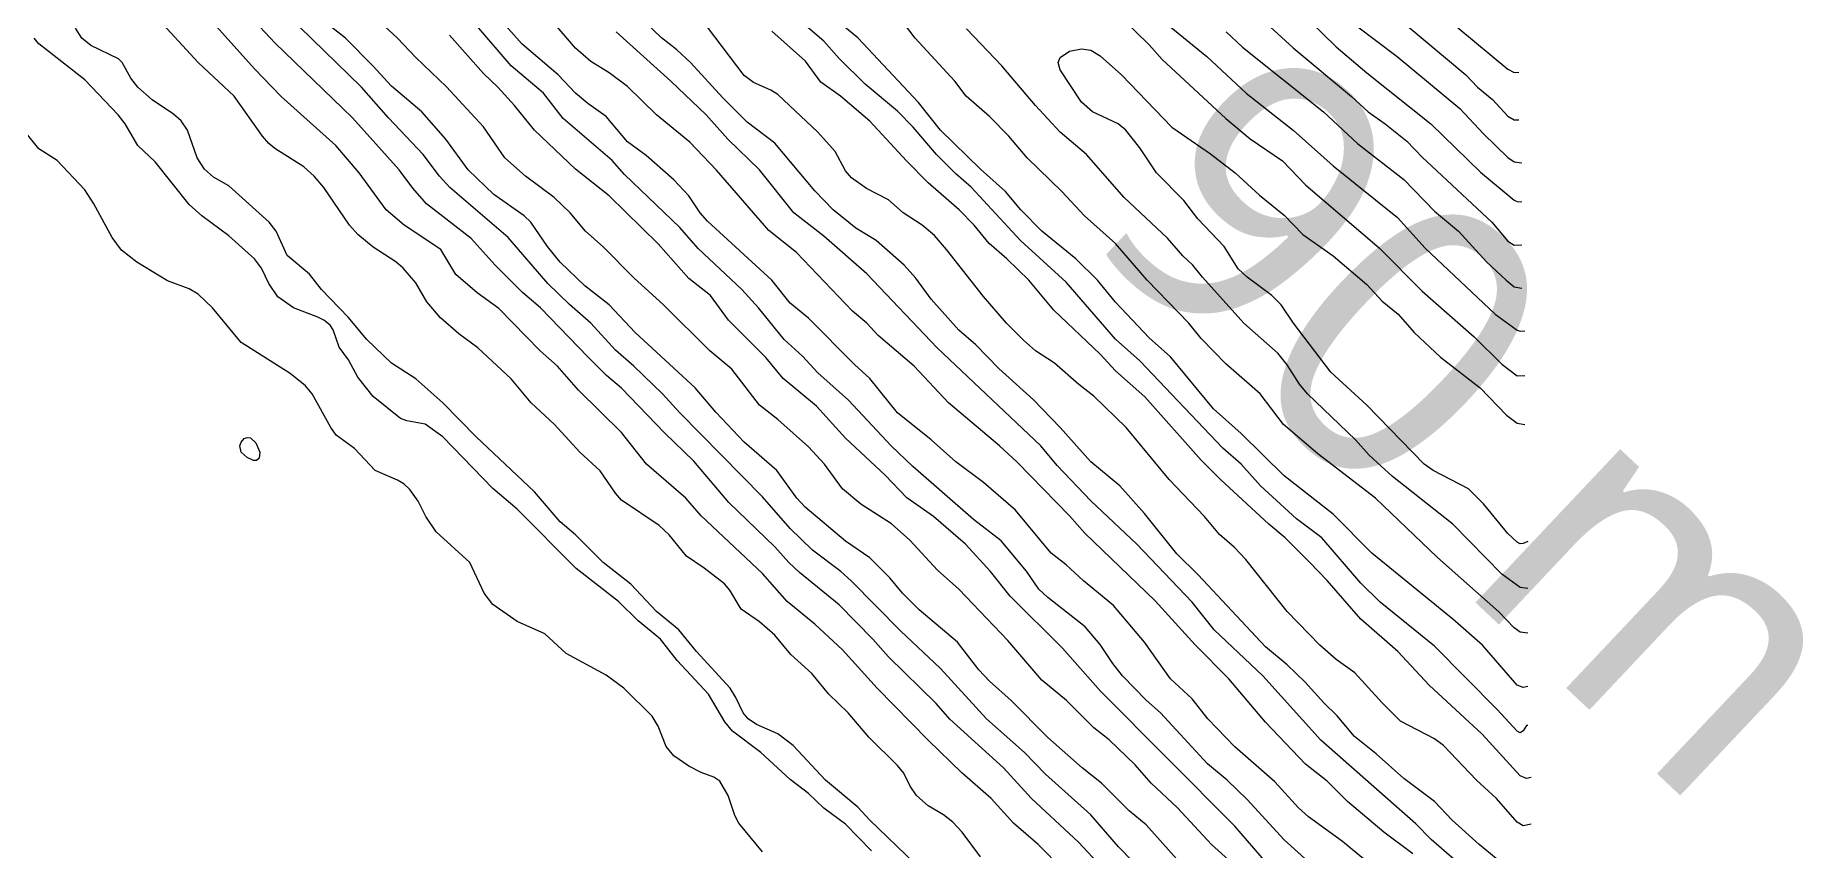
# Model space of a CAD drawing. Extents: x 474277 to 475042, y 254928 to 255625.
# Drawn here: x 474997.3 to 475041.51, y 255152.64 to 255173.03 of the extents above; entities that cross this region are included whole.
import ezdxf

# ---------------------------------------------------------------- set-up
doc = ezdxf.new("R2010")
doc.units = 0
doc.header["$MEASUREMENT"] = 0
doc.layers.add('BaseMapV2_DTM_export_MonNov09090547073261 — entities', color=1, linetype='CONTINUOUS')
doc.styles.get("Standard").update_dxf_attribs({"font": 'romans.shx'})

msp = doc.modelspace()

# ---------------------------------------------------------------- linework, layer by layer
at = {"layer": 'BaseMapV2_DTM_export_MonNov09090547073261 — entities', "color": 15, "linetype": 'Continuous', "true_color": 0xb7484b}
for points in [[(475031.661, 255174.231, 88.75), (475034.114, 255172.182, 88.75), (475034.268, 255172.102, 88.75), (475034.383, 255172.113, 88.75)], [(475024.653, 255151.493, 86.75), (475023.38, 255152.86, 86.75), (475022.206, 255153.947, 86.75), (475021.506, 255154.714, 86.75), (475020.159, 255155.935, 86.75), (475019.82, 255156.324, 86.75), (475018.626, 255157.493, 86.75), (475018.239, 255157.934, 86.75), (475017.399, 255158.794, 86.75), (475016.402, 255159.6, 86.75), (475016.137, 255159.851, 86.75), (475015.789, 255160.237, 86.75), (475014.639, 255161.353, 86.75), (475013.764, 255162.381, 86.75), (475013.028, 255163.091, 86.75), (475011.955, 255164.205, 86.75), (475011.579, 255164.528, 86.75), (475011.115, 255164.988, 86.75), (475009.931, 255166.215, 86.75), (475009.482, 255166.598, 86.75), (475008.796, 255167.288, 86.75), (475008.198, 255167.952, 86.75), (475007.08, 255168.822, 86.75), (475006.741, 255169.209, 86.75), (475006.396, 255169.665, 86.75), (475005.233, 255170.969, 86.75), (475003.291, 255172.844, 86.75), (475002.181, 255174.036, 86.75)], [(475027.214, 255152.338, 87.5), (475026.7, 255152.797, 87.5), (475025.853, 255153.717, 87.5), (475025.198, 255154.33, 87.5), (475024.795, 255154.79, 87.5), (475024.147, 255155.413, 87.5), (475023.763, 255155.711, 87.5), (475023.078, 255156.4, 87.5), (475022.46, 255156.907, 87.5), (475021.616, 255157.895, 87.5), (475020.389, 255159.183, 87.5), (475019.853, 255159.661, 87.5), (475019.163, 255160.409, 87.5), (475018.703, 255160.812, 87.5), (475017.939, 255161.308, 87.5), (475017.476, 255161.69, 87.5), (475017.033, 255162.305, 87.5), (475016.632, 255162.741, 87.5), (475015.866, 255163.422, 87.5), (475015.405, 255163.786, 87.5), (475014.71, 255164.681, 87.5), (475014.165, 255165.142, 87.5), (475013.008, 255166.292, 87.5), (475012.262, 255166.966, 87.5), (475011.495, 255167.744, 87.5), (475011.052, 255168.132, 87.5), (475010.671, 255168.592, 87.5), (475010.269, 255168.975, 87.5), (475009.554, 255169.512, 87.5), (475009.037, 255169.972, 87.5), (475008.505, 255170.746, 87.5), (475007.584, 255171.745, 87.5), (475006.818, 255172.478, 87.5), (475006.358, 255172.962, 87.5), (475005.352, 255173.883, 87.5)], [(475031.459, 255151.647, 88.25), (475029.974, 255152.875, 88.25), (475029.124, 255153.487, 88.25), (475028.878, 255153.717, 88.25), (475028.287, 255154.368, 88.25), (475027.29, 255155.238, 88.25), (475026.608, 255155.94, 88.25), (475026.217, 255156.443, 88.25), (475025.679, 255156.937, 88.25), (475025.025, 255157.857, 88.25), (475024.25, 255158.777, 88.25), (475023.506, 255159.391, 88.25), (475023.073, 255159.793, 88.25), (475022.693, 255160.081, 88.25), (475021.803, 255161.154, 88.25), (475021.003, 255161.847, 88.25), (475020.313, 255162.367, 88.25), (475019.697, 255162.918, 88.25), (475018.856, 255163.591, 88.25), (475018.166, 255164.451, 88.25), (475017.782, 255164.797, 88.25), (475016.632, 255165.956, 88.25), (475016.172, 255166.334, 88.25), (475015.712, 255166.909, 88.25), (475014.102, 255168.384, 88.25), (475013.918, 255168.592, 88.25), (475013.642, 255169.015, 88.25), (475013.259, 255169.418, 88.25), (475012.568, 255170.027, 88.25), (475012.108, 255170.37, 88.25), (475011.572, 255171.005, 88.25), (475011.112, 255171.326, 88.25), (475010.808, 255171.582, 88.25), (475010.37, 255172.042, 88.25), (475009.473, 255172.809, 88.25), (475008.581, 255173.809, 88.25)], [(475020.926, 255152.486, 86.25), (475020.474, 255153.103, 86.25), (475020.236, 255153.359, 86.25), (475020.006, 255153.54, 86.25), (475019.623, 255153.766, 86.25), (475019.327, 255154.024, 86.25), (475019.168, 255154.254, 86.25), (475019.009, 255154.578, 86.25), (475018.856, 255154.777, 86.25), (475018.139, 255155.48, 86.25), (475017.618, 255156.094, 86.25), (475017.141, 255156.554, 86.25), (475016.709, 255157.072, 86.25), (475016.187, 255157.551, 86.25), (475015.789, 255158.031, 86.25), (475015.405, 255158.362, 86.25), (475014.945, 255158.683, 86.25), (475014.661, 255159.161, 86.25), (475014.533, 255159.314, 86.25), (475014.025, 255159.711, 86.25), (475013.582, 255160.004, 86.25), (475013.145, 255160.541, 86.25), (475012.897, 255160.771, 86.25), (475011.955, 255161.406, 86.25), (475011.802, 255161.58, 86.25), (475011.418, 255162.141, 86.25), (475010.911, 255162.611, 86.25), (475010.282, 255163.301, 86.25), (475009.694, 255163.838, 86.25), (475009.195, 255164.443, 86.25), (475008.363, 255165.218, 86.25), (475007.891, 255165.565, 86.25), (475007.431, 255165.968, 86.25), (475007.091, 255166.368, 86.25), (475006.818, 255166.841, 86.25), (475006.495, 255167.212, 86.25), (475006.316, 255167.365, 86.25), (475005.744, 255167.731, 86.25), (475005.361, 255168.051, 86.25), (475005.159, 255168.285, 86.25), (475004.517, 255169.227, 86.25), (475004.274, 255169.512, 86.25), (475004.016, 255169.742, 86.25), (475003.291, 255170.199, 86.25), (475003.137, 255170.328, 86.25), (475002.979, 255170.509, 86.25), (475002.269, 255171.506, 86.25), (475001.369, 255172.349, 86.25), (475000.3, 255173.52, 86.25)], [(475022.996, 255152.161, 86.5), (475022.372, 255152.797, 86.5), (475021.757, 255153.333, 86.5), (475021.197, 255153.947, 86.5), (475020.466, 255154.593, 86.5), (475019.622, 255155.404, 86.5), (475018.35, 255156.707, 86.5), (475017.476, 255157.669, 86.5), (475016.786, 255158.307, 86.5), (475016.096, 255158.87, 86.5), (475015.482, 255159.572, 86.5), (475013.949, 255161.018, 86.5), (475013.563, 255161.461, 86.5), (475012.579, 255162.305, 86.5), (475011.955, 255163.096, 86.5), (475010.882, 255164.16, 86.5), (475010.359, 255164.758, 86.5), (475009.923, 255165.142, 86.5), (475008.888, 255166.201, 86.5), (475008.351, 255166.596, 86.5), (475007.815, 255167.05, 86.5), (475007.438, 255167.672, 86.5), (475006.52, 255168.285, 86.5), (475006.073, 255168.669, 86.5), (475005.395, 255169.589, 86.5), (475004.812, 255170.279, 86.5), (475003.444, 255171.499, 86.5), (475002.778, 255172.196, 86.5), (475001.682, 255173.423, 86.5)], [(475025.833, 255152.433, 87.25), (475025.067, 255153.286, 87.25), (475024.647, 255153.64, 87.25), (475023.957, 255154.33, 87.25), (475023.473, 255154.714, 87.25), (475022.613, 255155.473, 87.25), (475021.693, 255156.4, 87.25), (475021.156, 255156.882, 87.25), (475020.889, 255157.167, 87.25), (475020.351, 255157.857, 87.25), (475019.393, 255158.667, 87.25), (475018.979, 255159.084, 87.25), (475018.662, 255159.468, 87.25), (475018.166, 255159.965, 87.25), (475017.552, 255160.384, 87.25), (475016.546, 255161.231, 87.25), (475016.337, 255161.461, 87.25), (475015.838, 255162.151, 87.25), (475015.022, 255162.859, 87.25), (475014.315, 255163.608, 87.25), (475013.795, 255164.214, 87.25), (475012.294, 255165.602, 87.25), (475011.646, 255166.292, 87.25), (475011.035, 255166.771, 87.25), (475010.421, 255167.362, 87.25), (475010.102, 255167.749, 87.25), (475009.692, 255168.362, 87.25), (475009.52, 255168.515, 87.25), (475008.764, 255169.052, 87.25), (475008.121, 255169.664, 87.25), (475007.564, 255170.432, 87.25), (475006.964, 255171.122, 87.25), (475006.204, 255171.761, 87.25), (475005.74, 255172.272, 87.25), (475005.054, 255172.958, 87.25), (475004.134, 255173.685, 87.25)], [(475031.737, 255152.567, 88.5), (475031.011, 255153.103, 88.5), (475030.107, 255153.87, 88.5), (475029.591, 255154.379, 88.5), (475029.054, 255154.805, 88.5), (475028.057, 255155.853, 88.5), (475027.133, 255156.937, 88.5), (475026.293, 255157.794, 88.5), (475025.297, 255158.891, 88.5), (475023.533, 255160.58, 88.5), (475023.15, 255161.015, 88.5), (475021.846, 255162.359, 88.5), (475021.407, 255162.765, 88.5), (475020.133, 255163.838, 88.5), (475019.274, 255164.758, 88.5), (475018.372, 255165.525, 88.5), (475018.084, 255165.832, 88.5), (475017.73, 255166.138, 88.5), (475016.326, 255167.602, 88.5), (475015.635, 255168.153, 88.5), (475014.332, 255169.657, 88.5), (475013.659, 255170.356, 88.5), (475012.832, 255171.046, 88.5), (475012.108, 255171.748, 88.5), (475011.648, 255172.09, 88.5), (475011.188, 255172.375, 88.5), (475010.805, 255172.712, 88.5), (475010.195, 255173.423, 88.5)], [(475033.961, 255152.334, 89), (475033.393, 255152.797, 89), (475032.716, 255153.41, 89), (475032.274, 255153.87, 89), (475031.507, 255154.445, 89), (475030.817, 255155.066, 89), (475030.281, 255155.498, 89), (475029.847, 255156.017, 89), (475029.514, 255156.336, 89), (475029.042, 255156.861, 89), (475028.594, 255157.292, 89), (475028.057, 255157.738, 89), (475026.37, 255159.541, 89), (475025.833, 255160.068, 89), (475025.027, 255161.078, 89), (475024.411, 255161.768, 89), (475023.686, 255162.365, 89), (475022.923, 255163.225, 89), (475022.253, 255163.915, 89), (475021.386, 255164.699, 89), (475020.814, 255165.295, 89), (475020.389, 255165.656, 89), (475019.699, 255166.432, 89), (475019.316, 255166.955, 89), (475019.023, 255167.288, 89), (475018.319, 255167.904, 89), (475017.811, 255168.209, 89), (475017.248, 255168.669, 89), (475016.786, 255169.141, 89), (475015.789, 255170.334, 89), (475015.099, 255170.856, 89), (475014.485, 255171.469, 89), (475013.681, 255172.349, 89), (475013.335, 255172.671, 89), (475012.952, 255172.971, 89), (475012.561, 255173.346, 89)], [(475034.613, 255156.75, 90), (475034.498, 255156.721, 90), (475034.342, 255156.784, 90), (475033.476, 255157.781, 90), (475032.734, 255158.43, 90), (475030.711, 255160.081, 90), (475029.744, 255161.059, 90), (475028.517, 255162.017, 90), (475027.445, 255163.071, 90), (475026.754, 255163.692, 90), (475025.681, 255164.988, 90), (475025.143, 255165.466, 90), (475024.3, 255166.358, 90), (475023.851, 255166.905, 90), (475023.312, 255167.442, 90), (475022.46, 255168.135, 90), (475021.939, 255168.669, 90), (475021.556, 255169.129, 90), (475020.926, 255169.685, 90), (475019.929, 255170.664, 90), (475019.38, 255171.352, 90), (475017.859, 255172.965, 90), (475017.399, 255173.352, 90)], [(475034.613, 255158.081, 90.25), (475034.421, 255158.104, 90.25), (475034.268, 255158.215, 90.25), (475033.884, 255158.613, 90.25), (475032.351, 255159.977, 90.25), (475030.8, 255161.461, 90.25), (475029.361, 255162.564, 90.25), (475028.505, 255163.301, 90.25), (475027.919, 255164.068, 90.25), (475027.06, 255164.82, 90.25), (475026.447, 255165.452, 90.25), (475026.133, 255165.832, 90.25), (475025.099, 255166.905, 90.25), (475024.3, 255167.827, 90.25), (475023.526, 255168.515, 90.25), (475022.961, 255169.129, 90.25), (475022.093, 255169.972, 90.25), (475021.634, 255170.509, 90.25), (475021.156, 255171.005, 90.25), (475020.574, 255171.506, 90.25), (475020.287, 255171.889, 90.25), (475019.293, 255172.963, 90.25), (475019.002, 255173.346, 90.25)], [(475024.453, 255173.467, 90.5), (475025.143, 255172.792, 90.5), (475025.466, 255172.426, 90.5), (475027.06, 255170.95, 90.5), (475027.674, 255170.44, 90.5), (475028.482, 255169.895, 90.5), (475029.059, 255169.282, 90.5), (475030.894, 255167.714, 90.5), (475031.968, 255166.637, 90.5), (475033.271, 255165.49, 90.5), (475033.961, 255164.806, 90.5), (475034.344, 255164.514, 90.5), (475034.536, 255164.528, 90.5)], [(475027.98, 255173.42, 89.75), (475028.747, 255172.718, 89.75), (475030.204, 255171.503, 89.75), (475030.617, 255171.122, 89.75), (475031.047, 255170.82, 89.75), (475031.584, 255170.384, 89.75), (475031.968, 255169.986, 89.75), (475033.708, 255168.362, 89.75), (475034.114, 255167.886, 89.75), (475034.268, 255167.784, 89.75), (475034.459, 255167.789, 89.75)], [(475029.13, 255173.416, 89.5), (475029.821, 255172.745, 89.5), (475030.587, 255172.09, 89.5), (475032.189, 255170.816, 89.5), (475033.424, 255169.607, 89.5), (475034.268, 255168.911, 89.5), (475034.344, 255168.875, 89.5), (475034.459, 255168.871, 89.5)], [(475018.204, 255152.643, 85.75), (475017.552, 255153.303, 85.75), (475017.016, 255153.708, 85.75), (475016.632, 255154.071, 85.75), (475016.172, 255154.425, 85.75), (475015.44, 255155.097, 85.75), (475014.726, 255155.634, 85.75), (475014.534, 255155.864, 85.75), (475014.127, 255156.554, 85.75), (475013.35, 255157.397, 85.75), (475012.927, 255157.934, 85.75), (475012.375, 255158.394, 85.75), (475011.878, 255158.872, 85.75), (475010.825, 255159.698, 85.75), (475009.348, 255161.186, 85.75), (475008.735, 255161.701, 85.75), (475007.49, 255162.995, 85.75), (475007.048, 255163.307, 85.75), (475006.588, 255163.388, 85.75), (475006.434, 255163.451, 85.75), (475005.744, 255163.996, 85.75), (475005.361, 255164.483, 85.75), (475005.131, 255164.918, 85.75), (475004.901, 255165.23, 85.75), (475004.747, 255165.666, 85.75), (475004.671, 255165.781, 85.75), (475004.517, 255165.908, 85.75), (475004.364, 255165.986, 85.75), (475003.76, 255166.215, 85.75), (475003.367, 255166.496, 85.75), (475003.138, 255166.828, 85.75), (475002.96, 255167.212, 85.75), (475002.784, 255167.442, 85.75), (475002.14, 255168.018, 85.75), (475001.467, 255168.515, 85.75), (475001.144, 255168.801, 85.75), (475000.3, 255169.865, 85.75), (474999.868, 255170.279, 85.75), (474999.547, 255170.816, 85.75), (474999.376, 255171.046, 85.75), (474998.537, 255171.917, 85.75), (474997.387, 255172.822, 85.75), (474997.27, 255172.963, 85.75)], [(475020.619, 255151.043, 86), (475018.166, 255153.403, 86), (475017.859, 255153.735, 86), (475017.057, 255154.407, 86), (475016.249, 255155.27, 86), (475015.866, 255155.562, 86), (475015.329, 255155.8, 86), (475015.118, 255155.94, 86), (475014.997, 255156.094, 86), (475014.817, 255156.477, 86), (475014.674, 255156.707, 86), (475013.832, 255157.627, 86), (475013.389, 255158.164, 86), (475012.828, 255158.624, 86), (475012.185, 255159.305, 86), (475011.495, 255159.851, 86), (475010.808, 255160.541, 86), (475010.421, 255160.865, 86), (475009.779, 255161.614, 86), (475008.319, 255162.995, 86), (475007.488, 255163.838, 86), (475006.818, 255164.444, 86), (475006.203, 255164.835, 86), (475005.591, 255165.425, 86), (475005.123, 255165.985, 86), (475004.454, 255166.675, 86), (475004.154, 255167.058, 86), (475003.597, 255167.525, 86), (475003.321, 255168.132, 86), (475003.149, 255168.362, 86), (475002.14, 255169.264, 86), (475001.757, 255169.488, 86), (475001.527, 255169.688, 86), (475001.349, 255169.972, 86), (475001.109, 255170.662, 86), (475000.947, 255170.892, 86), (475000.76, 255171.056, 86), (475000.224, 255171.417, 86), (474999.866, 255171.736, 86), (474999.687, 255171.96, 86), (474999.469, 255172.349, 86), (474999.38, 255172.445, 86), (474998.69, 255172.775, 86), (474998.461, 255172.963, 86), (474998.307, 255173.209, 86)], [(475025.442, 255151.647, 87), (475024.377, 255152.738, 87), (475023.686, 255153.536, 87), (475022.551, 255154.56, 87), (475022.029, 255155.097, 87), (475021.076, 255155.94, 87), (475019.929, 255157.196, 87), (475018.933, 255158.143, 87), (475017.693, 255159.391, 87), (475017.436, 255159.621, 87), (475016.73, 255160.158, 87), (475016.172, 255160.7, 87), (475015.482, 255161.488, 87), (475013.412, 255163.59, 87), (475012.979, 255164.068, 87), (475012.261, 255164.758, 87), (475011.802, 255165.155, 87), (475011.188, 255165.834, 87), (475010.652, 255166.304, 87), (475010.117, 255166.828, 87), (475009.118, 255167.973, 87), (475007.661, 255169.223, 87), (475007.402, 255169.512, 87), (475007.001, 255170.049, 87), (475006.128, 255170.966, 87), (475005.455, 255171.736, 87), (475003.904, 255173.241, 87)], [(475028.078, 255152.337, 87.75), (475027.29, 255153.258, 87.75), (475023.931, 255156.63, 87.75), (475022.981, 255157.704, 87.75), (475021.673, 255159.007, 87.75), (475021.181, 255159.621, 87.75), (475020.556, 255160.311, 87.75), (475019.751, 255161.001, 87.75), (475019.086, 255161.468, 87.75), (475018.549, 255162.037, 87.75), (475017.552, 255162.96, 87.75), (475016.83, 255163.761, 87.75), (475015.995, 255164.451, 87.75), (475015.559, 255164.972, 87.75), (475014.628, 255165.908, 87.75), (475014.179, 255166.522, 87.75), (475013.642, 255166.947, 87.75), (475012.875, 255167.819, 87.75), (475011.648, 255169.018, 87.75), (475010.805, 255169.687, 87.75), (475009.777, 255170.662, 87.75), (475009.28, 255171.276, 87.75), (475008.861, 255171.736, 87.75), (475008.505, 255172.073, 87.75), (475007.655, 255173.039, 87.75)], [(475029.897, 255151.676, 88), (475028.517, 255152.916, 88), (475027.597, 255153.922, 88), (475027.096, 255154.407, 88), (475026.6, 255154.816, 88), (475025.427, 255156.094, 88), (475025.067, 255156.408, 88), (475024.479, 255157.014, 88), (475024.233, 255157.321, 88), (475023.917, 255157.795, 88), (475023.547, 255158.241, 88), (475022.613, 255158.971, 88), (475022.383, 255159.185, 88), (475022.076, 255159.633, 88), (475021.446, 255160.388, 88), (475020.754, 255160.924, 88), (475019.239, 255162.246, 88), (475018.695, 255162.765, 88), (475017.629, 255163.908, 88), (475016.862, 255164.59, 88), (475016.479, 255165.008, 88), (475016.019, 255165.425, 88), (475015.383, 255166.215, 88), (475014.962, 255166.675, 88), (475013.872, 255167.7, 88), (475013.412, 255168.222, 88), (475012.032, 255169.554, 88), (475011.725, 255169.904, 88), (475010.498, 255170.954, 88), (475010.007, 255171.582, 88), (475009.195, 255172.268, 88), (475008.342, 255173.269, 88)], [(475032.964, 255152.259, 88.75), (475032.198, 255152.926, 88.75), (475031.814, 255153.314, 88.75), (475029.437, 255155.404, 88.75), (475027.986, 255157.014, 88.75), (475026.771, 255158.164, 88.75), (475026.216, 255158.854, 88.75), (475024.837, 255160.305, 88.75), (475023.686, 255161.395, 88.75), (475022.843, 255162.271, 88.75), (475022.436, 255162.765, 88.75), (475019.847, 255165.218, 88.75), (475018.089, 255167.067, 88.75), (475017.016, 255168.007, 88.75), (475016.261, 255168.592, 88.75), (475015.405, 255169.672, 88.75), (475014.61, 255170.432, 88.75), (475014.069, 255171.046, 88.75), (475013.189, 255171.889, 88.75), (475011.823, 255173.116, 88.75)], [(475034.69, 255153.302, 89.25), (475034.498, 255153.261, 89.25), (475034.344, 255153.354, 89.25), (475033.829, 255153.947, 89.25), (475033.327, 255154.407, 89.25), (475032.504, 255155.271, 89.25), (475032.274, 255155.44, 89.25), (475031.431, 255155.881, 89.25), (475030.971, 255156.337, 89.25), (475030.286, 255157.091, 89.25), (475029.821, 255157.425, 89.25), (475029.413, 255157.781, 89.25), (475028.594, 255158.625, 89.25), (475027.561, 255159.928, 89.25), (475027.27, 255160.234, 89.25), (475026.907, 255160.547, 89.25), (475026.529, 255161.001, 89.25), (475025.645, 255161.921, 89.25), (475024.571, 255163.225, 89.25), (475023.763, 255164.012, 89.25), (475023.385, 255164.298, 89.25), (475022.776, 255164.835, 89.25), (475022.306, 255165.144, 89.25), (475022, 255165.41, 89.25), (475021.581, 255165.832, 89.25), (475021.003, 255166.504, 89.25), (475020.083, 255167.679, 89.25), (475019.776, 255168.023, 89.25), (475019.469, 255168.285, 89.25), (475018.994, 255168.592, 89.25), (475018.626, 255168.916, 89.25), (475018.078, 255169.205, 89.25), (475017.706, 255169.464, 89.25), (475017.552, 255169.64, 89.25), (475017.297, 255170.126, 89.25), (475016.862, 255170.608, 89.25), (475015.866, 255171.548, 89.25), (475015.689, 255171.659, 89.25), (475015.252, 255171.851, 89.25), (475015.022, 255172.03, 89.25), (475014.102, 255173.239, 89.25)], [(475034.69, 255154.471, 89.5), (475034.574, 255154.452, 89.5), (475034.421, 255154.517, 89.5), (475033.473, 255155.557, 89.5), (475032.145, 255156.784, 89.5), (475031.363, 255157.627, 89.5), (475030.434, 255158.433, 89.5), (475029.591, 255159.403, 89.5), (475029.159, 255159.851, 89.5), (475028.548, 255160.464, 89.5), (475028.134, 255160.806, 89.5), (475026.926, 255161.921, 89.5), (475026.447, 255162.406, 89.5), (475025.034, 255163.991, 89.5), (475024.3, 255164.644, 89.5), (475023.917, 255165.062, 89.5), (475022.766, 255166.163, 89.5), (475022.139, 255166.905, 89.5), (475021.591, 255167.442, 89.5), (475021.144, 255167.825, 89.5), (475020.773, 255168.285, 89.5), (475020.399, 255168.669, 89.5), (475019.623, 255169.347, 89.5), (475019.078, 255169.895, 89.5), (475018.166, 255170.887, 89.5), (475017.432, 255171.506, 89.5), (475016.939, 255171.864, 89.5), (475016.556, 255172.386, 89.5), (475015.712, 255173.137, 89.5)], [(475034.613, 255155.776, 89.75), (475034.574, 255155.776, 89.75), (475034.498, 255155.643, 89.75), (475034.421, 255155.587, 89.75), (475034.344, 255155.631, 89.75), (475033.847, 255156.17, 89.75), (475032.274, 255157.757, 89.75), (475030.923, 255158.854, 89.75), (475030.434, 255159.335, 89.75), (475029.458, 255160.464, 89.75), (475028.824, 255160.94, 89.75), (475027.925, 255161.768, 89.75), (475027.448, 255162.305, 89.75), (475026.984, 255162.708, 89.75), (475024.913, 255164.891, 89.75), (475024.3, 255165.432, 89.75), (475023.073, 255166.863, 89.75), (475021.928, 255167.902, 89.75), (475020.696, 255169.232, 89.75), (475020.313, 255169.565, 89.75), (475019.829, 255170.049, 89.75), (475019.244, 255170.739, 89.75), (475018.856, 255171.134, 89.75), (475018.044, 255171.812, 89.75), (475017.399, 255172.454, 89.75), (475017.016, 255172.887, 89.75), (475016.556, 255173.276, 89.75)], [(475034.613, 255159.195, 90.5), (475034.421, 255159.224, 90.5), (475033.961, 255159.561, 90.5), (475032.734, 255160.808, 90.5), (475031.229, 255161.998, 90.5), (475030.644, 255162.535, 90.5), (475030.304, 255162.918, 90.5), (475029.1, 255164.068, 90.5), (475028.9, 255164.307, 90.5), (475028.594, 255164.789, 90.5), (475028.364, 255165.087, 90.5), (475027.512, 255165.832, 90.5), (475026.476, 255166.982, 90.5), (475026.234, 255167.288, 90.5), (475025.987, 255167.519, 90.5), (475025.603, 255167.959, 90.5), (475024.521, 255168.975, 90.5), (475023.579, 255170.049, 90.5), (475022.92, 255170.614, 90.5), (475022.301, 255171.276, 90.5), (475021.459, 255172.272, 90.5), (475020.583, 255173.193, 90.5)], [(475025.647, 255173.269, 90.25), (475026.583, 255172.502, 90.25), (475027.568, 255171.582, 90.25), (475028.747, 255170.663, 90.25), (475029.744, 255169.768, 90.25), (475031.354, 255168.476, 90.25), (475032.044, 255167.713, 90.25), (475033.794, 255166.062, 90.25), (475034.344, 255165.656, 90.25), (475034.421, 255165.63, 90.25), (475034.536, 255165.643, 90.25)], [(475027.071, 255173.116, 90), (475027.481, 255172.733, 90), (475029.506, 255171.122, 90), (475030.357, 255170.326, 90), (475031.507, 255169.425, 90), (475032.274, 255168.637, 90), (475032.879, 255168.132, 90), (475033.581, 255167.365, 90), (475034.068, 255166.905, 90), (475034.268, 255166.745, 90), (475034.459, 255166.709, 90)], [(475030.332, 255173.269, 89.25), (475031.341, 255172.502, 89.25), (475032.908, 255171.199, 89.25), (475033.501, 255170.566, 89.25), (475034.114, 255169.975, 89.25), (475034.268, 255169.866, 89.25), (475034.459, 255169.841, 89.25)], [(475031.584, 255173.28, 89), (475033.062, 255172.042, 89), (475033.356, 255171.736, 89), (475033.731, 255171.424, 89), (475034.114, 255171.009, 89), (475034.268, 255170.915, 89), (475034.383, 255170.916, 89)], [(475034.613, 255160.372, 90.75), (475034.498, 255160.324, 90.75), (475034.421, 255160.319, 90.75), (475034.344, 255160.354, 90.75), (475034.114, 255160.576, 90.75), (475033.501, 255161.317, 90.75), (475033.126, 255161.691, 90.75), (475032.245, 255162.151, 90.75), (475032.019, 255162.305, 90.75), (475030.587, 255163.785, 90.75), (475029.684, 255164.605, 90.75), (475028.749, 255165.832, 90.75), (475028.445, 255166.292, 90.75), (475028.21, 255166.524, 90.75), (475027.598, 255166.982, 90.75), (475027.367, 255167.196, 90.75), (475027.021, 255167.749, 90.75), (475026.364, 255168.439, 90.75), (475026.008, 255168.899, 90.75), (475025.326, 255169.589, 90.75), (475024.913, 255170.219, 90.75), (475024.564, 255170.662, 90.75), (475024.373, 255170.816, 90.75), (475023.728, 255171.122, 90.75), (475023.456, 255171.356, 90.75), (475022.92, 255172.166, 90.75), (475022.871, 255172.349, 90.75), (475022.92, 255172.478, 90.75), (475023.15, 255172.635, 90.75), (475023.456, 255172.695, 90.75), (475023.686, 255172.663, 90.75), (475023.917, 255172.519, 90.75), (475024.453, 255172.042, 90.75), (475025.711, 255170.739, 90.75), (475026.677, 255170.07, 90.75), (475027.299, 255169.589, 90.75), (475027.904, 255169.032, 90.75), (475028.517, 255168.538, 90.75), (475028.989, 255168.055, 90.75), (475029.741, 255167.519, 90.75), (475030.587, 255166.797, 90.75), (475030.971, 255166.381, 90.75), (475031.366, 255166.062, 90.75), (475031.77, 255165.602, 90.75), (475032.428, 255164.98, 90.75), (475033.42, 255164.221, 90.75), (475034.075, 255163.531, 90.75), (475034.344, 255163.333, 90.75), (475034.536, 255163.296, 90.75)], [(475015.482, 255152.611, 85.5), (475014.887, 255153.333, 85.5), (475014.792, 255153.526, 85.5), (475014.622, 255154.024, 85.5), (475014.409, 255154.379, 85.5), (475014.261, 255154.484, 85.5), (475013.949, 255154.601, 85.5), (475013.642, 255154.76, 85.5), (475013.259, 255155.014, 85.5), (475013.074, 255155.25, 85.5), (475012.875, 255155.756, 85.5), (475012.722, 255156.009, 85.5), (475012.015, 255156.707, 85.5), (475011.572, 255157.035, 85.5), (475010.575, 255157.572, 85.5), (475010.038, 255158.067, 85.5), (475009.348, 255158.377, 85.5), (475008.735, 255158.799, 85.5), (475008.519, 255159.084, 85.5), (475008.163, 255159.851, 85.5), (475007.322, 255160.618, 85.5), (475007.063, 255161.001, 85.5), (475006.872, 255161.384, 85.5), (475006.664, 255161.674, 85.5), (475006.511, 255161.82, 85.5), (475006.358, 255161.912, 85.5), (475005.796, 255162.151, 85.5), (475005.284, 255162.704, 85.5), (475004.824, 255163.037, 85.5), (475004.685, 255163.225, 85.5), (475004.226, 255164.068, 85.5), (475004.057, 255164.27, 85.5), (475003.674, 255164.578, 85.5), (475002.447, 255165.352, 85.5), (475001.733, 255166.215, 85.5), (475001.374, 255166.557, 85.5), (475001.144, 255166.692, 85.5), (475000.607, 255166.894, 85.5), (474999.84, 255167.356, 85.5), (474999.457, 255167.659, 85.5), (474999.221, 255167.979, 85.5), (474998.767, 255168.818, 85.5), (474998.537, 255169.165, 85.5), (474997.847, 255169.9, 85.5), (474997.387, 255170.193, 85.5), (474997.013, 255170.662, 85.5)], [(475002.9, 255162.458, 85.5), (475002.831, 255162.401, 85.5), (475002.754, 255162.402, 85.5), (475002.601, 255162.474, 85.5), (475002.447, 255162.611, 85.5), (475002.418, 255162.765, 85.5), (475002.447, 255162.857, 85.5), (475002.524, 255162.946, 85.5), (475002.601, 255162.978, 85.5), (475002.677, 255162.968, 85.5), (475002.817, 255162.841, 85.5), (475002.917, 255162.611, 85.5), (475002.9, 255162.458, 85.5)]]:
    msp.add_polyline3d(points, dxfattribs=at)

# ---------------------------------------------------------------- texts
at = {"layer": 'BaseMapV2_DTM_export_MonNov09090547073261 — entities', "color": 250, "true_color": 0x323232, "insert": (475023.325, 255168.122), "char_height": 0.2, "width": 17.61571, "attachment_point": 7, "rotation": 316.6804}
msp.add_mtext('\\fOpen Sans|i0|b0;\\H7.02279;90\\~m', dxfattribs=at)

doc.saveas('drawing.dxf')
